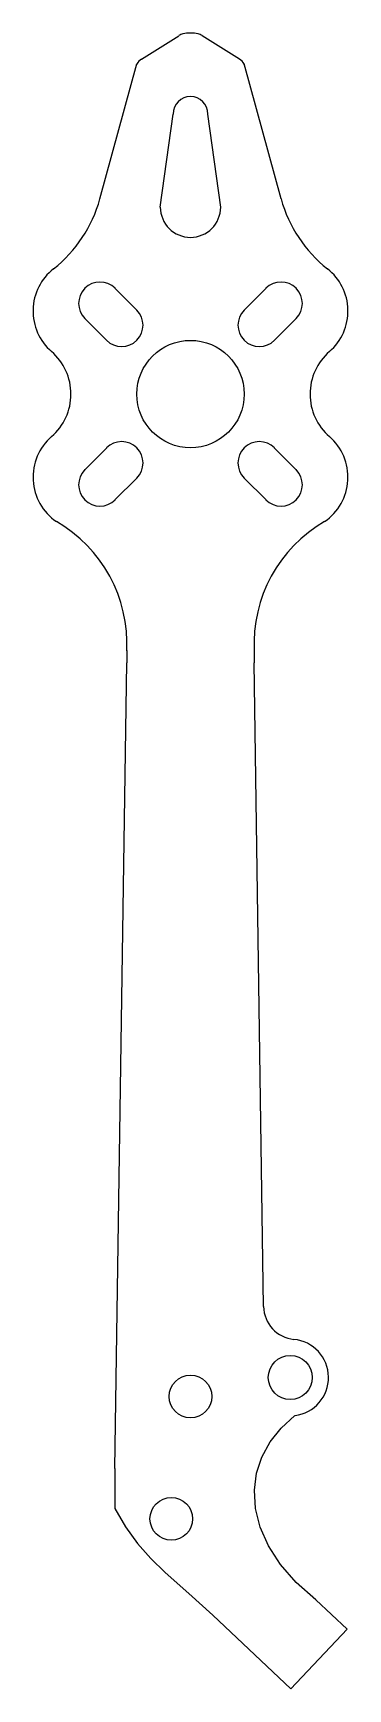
# Model space of a CAD drawing. Header units: millimetres. Extents: x -12 to 12, y -96 to 27.
import ezdxf

# ---------------------------------------------------------------- set-up
doc = ezdxf.new("R2010")
doc.units = ezdxf.units.MM

msp = doc.modelspace()

# ---------------------------------------------------------------- linework, layer by layer
at = {"color": 7, "linetype": 'Continuous', "lineweight": 25}
for p, q in [((-3.66, 24.94), (-0.87, 26.68)), ((3.66, 24.94), (0.87, 26.68)), ((-6.76, 14.53), (-4, 24.58)), ((6.76, 14.53), (4, 24.58)), ((-2.25, 13.92), (-1.3, 20.85)), ((2.25, 13.92), (1.3, 20.85)), ((-10.21, 9.33), (-10.21, 9.33)), ((-5.63, 7.88), (-4, 6.25)), ((5.63, 7.88), (4, 6.25)), ((-7.88, 5.63), (-6.25, 4)), ((7.88, 5.63), (6.25, 4)), ((-7.88, -5.63), (-6.25, -4)), ((7.88, -5.63), (6.25, -4)), ((-5.63, -7.88), (-4, -6.25)), ((5.63, -7.88), (4, -6.25)), ((-4.75, -19.1), (-4.75, -20)), ((4.75, -19.1), (4.75, -20)), ((-5.63, -80), (-4.75, -20)), ((5.45, -67.93), (4.75, -20)), ((-5.63, -80), (-5.63, -82.96)), ((11.67, -91.96), (9.35, -89.78)), ((7.49, -96.4), (1.66, -90.92)), ((7.49, -96.4), (11.67, -91.96))]:
    msp.add_line(p, q, dxfattribs=at)
at = {"color": 7, "linetype": 'Continuous', "lineweight": 25, "flags": 128}
for points in [[(9.35, -89.78), (7.88, -88.48), (6.7, -87.13), (5.81, -85.75), (5.19, -84.36), (4.84, -82.97), (4.76, -81.6), (4.93, -80.35), (5.32, -79.15), (5.93, -78.02), (6.76, -76.98), (7.79, -76.04)], [(-5.63, -82.96), (-4.85, -84.34), (-3.96, -85.58), (-2.96, -86.7), (-1.89, -87.74), (-0.12, -89.31), (1.66, -90.92)]]:
    msp.add_lwpolyline(points, dxfattribs=at)
at = {"color": 7, "linetype": 'Continuous', "lineweight": 25}
for centre, radius in [((0, 0), 4), ((7.44, -73.22), 1.64), ((0, -74.63), 1.59), ((-1.43, -83.74), 1.59)]:
    msp.add_circle(centre, radius, dxfattribs=at)
for centre, radius, start, end in [((-0.34, 25.84), 1, 103.7193, 122.0018), ((0, 24.45), 2.43, 76.2807, 103.7193), ((0.34, 25.84), 1, 57.9982, 76.2807), ((-3.13, 24.09), 1, 122.0018, 150.964), ((3.13, 24.09), 1, 29.036, 57.9982), ((0, 20.85), 1.3, 0, 180), ((-16.4, 17.18), 10, 308.239, 344.6375), ((0, 13.92), 2.25, 180, 0), ((16.4, 17.18), 10, 195.3625, 231.761), ((-7.74, 6.19), 4, 128.2407, 229.0876), ((7.74, 6.19), 4, 310.9124, 51.7628), ((-6.75, 6.75), 1.59, 45, 225), ((6.75, 6.75), 1.59, 315, 135), ((-5.13, 5.13), 1.59, 225, 45), ((5.13, 5.13), 1.59, 135, 315), ((-13.1, 0), 4.19, 310.9124, 49.0876), ((13.1, 0), 4.19, 130.9124, 229.0876), ((-7.74, -6.19), 4, 130.9124, 235.5736), ((-5.13, -5.13), 1.59, 315, 135), ((5.13, -5.13), 1.59, 45, 225), ((7.74, -6.19), 4, 304.4264, 49.0876), ((-6.75, -6.75), 1.59, 135, 315), ((6.75, -6.75), 1.59, 225, 45), ((-15.22, -18.58), 10.48, 357.1301, 60.1238), ((15.22, -18.58), 10.48, 119.8762, 182.8699), ((7.95, -67.89), 2.5, 180.8367, 264.5501), ((7.44, -73.22), 2.85, 277.1233, 84.5501)]:
    msp.add_arc(centre, radius, start, end, dxfattribs=at)

doc.saveas('drawing.dxf')
